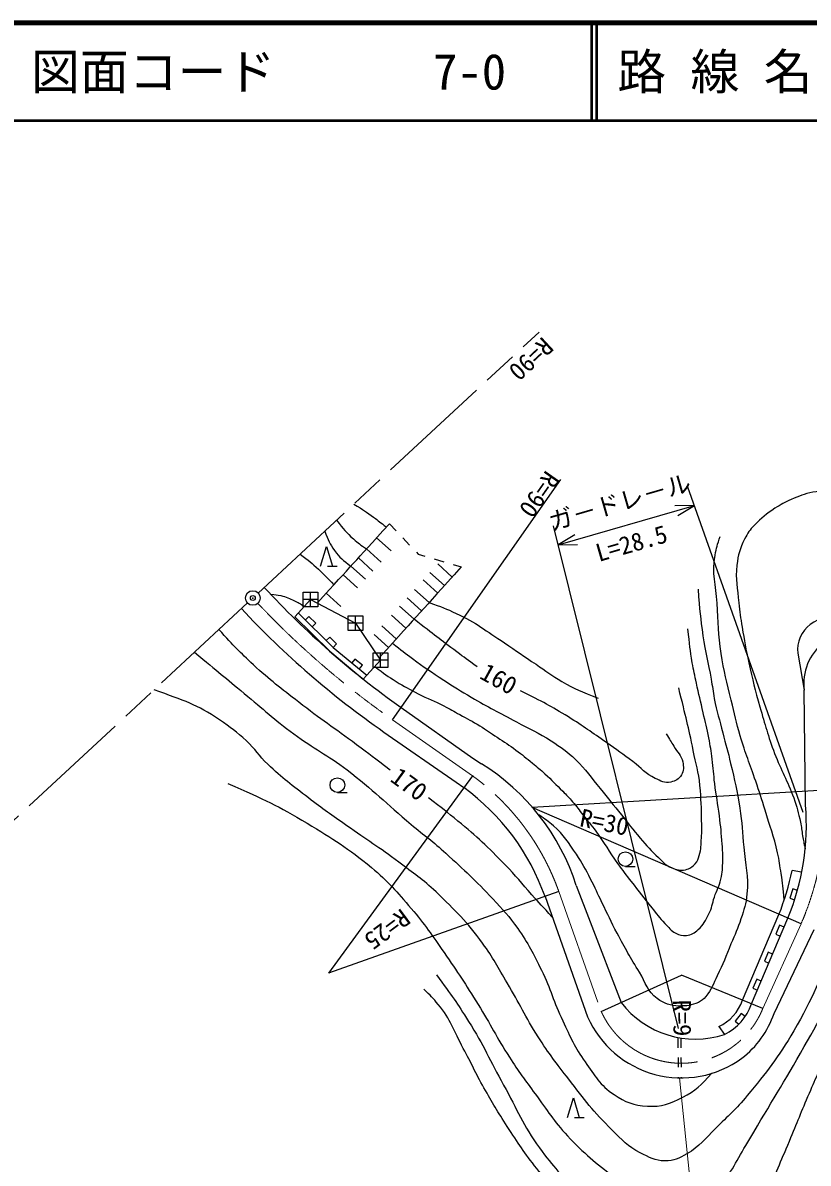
# Model space of a CAD drawing. Units: millimetres, scale not verified. Extents: x 40000 to 680000, y 20000 to 380000.
# Drawn here: x 119535 to 199915, y 263300 to 380000 of the extents above; entities that cross this region are included whole.
import ezdxf
from ezdxf.enums import TextEntityAlignment as Align

# ---------------------------------------------------------------- set-up
doc = ezdxf.new("R2010")
doc.units = ezdxf.units.MM
doc.header["$LTSCALE"] = 1000
doc.header["$PDMODE"] = 32
doc.header["$PDSIZE"] = 500
doc.linetypes.add('CHAIN', pattern=[18.5, 12, -1.5, 3.5, -1.5])
for name, color, linetype, lineweight in [('M-BGD', 7, 'Continuous', 25), ('M-BMK', 2, 'CHAIN', 13), ('M-BMK-ROW', 30, 'Continuous', 25), ('M-BMK-SRVR', 3, 'Continuous', 25), ('M-STR-HTXT', 7, 'Continuous', 13), ('M-STR-STRC', 7, 'Continuous', 25), ('M-TTL', 2, 'Continuous', 140), ('M-TTL-LINE', 7, 'Continuous', 50)]:
    doc.layers.add(name, color=color, linetype=linetype, lineweight=lineweight)
doc.layers.add('M-OTRS', color=6, linetype='Continuous')
doc.layers.add('M-TTL-TXT', color=7, linetype='Continuous')
doc.styles.add('@ＭＳ ゴシック', font='')
doc.styles.add('ＭＳ ゴシック', font='')
doc.styles.get('@ＭＳ ゴシック').set_extended_font_data('@MS Gothic')
doc.styles.get('ＭＳ ゴシック').set_extended_font_data('MS Gothic')

msp = doc.modelspace()

# ---------------------------------------------------------------- linework, layer by layer
at = {"layer": 'M-BGD'}
for p, q in [((157377, 308679), (174592, 333248)), ((157048, 328730), (157738, 328007)), ((155745, 327297), (157225, 325952)), ((158429, 327284), (159120, 326561)), ((150019, 324403), (150619, 326403)), ((150619, 326403), (151219, 324403)), ((154716, 326164), (156196, 324819)), ((159811, 325838), (160003, 325637)), ((160003, 325637), (160694, 325429)), ((153876, 325240), (155356, 323895)), ((161652, 325142), (162610, 324854)), ((163479, 323285), (161995, 324625)), ((163568, 324567), (164409, 324314)), ((150719, 324403), (151719, 324403)), ((152313, 323520), (153793, 322175)), ((153113, 324400), (154593, 323055)), ((162685, 322405), (161200, 323745)), ((161999, 321645), (160515, 322985)), ((150592, 321626), (152072, 320281)), ((160342, 319810), (158858, 321150)), ((161120, 320671), (159635, 322011)), ((159581, 318966), (158096, 320306)), ((147730, 319594), (147379, 319210)), ((148805, 319250), (148454, 318894)), ((149517, 318548), (148805, 319250)), ((158749, 318044), (157264, 319384)), ((149166, 318192), (149517, 318548)), ((157760, 316949), (156275, 318289)), ((150942, 317144), (150591, 316788)), ((151654, 316442), (150942, 317144)), ((151303, 316086), (151654, 316442)), ((156972, 316075), (155487, 317415)), ((198849, 315479), (199506, 311695)), ((153517, 314893), (153197, 314509)), ((154285, 314253), (153517, 314893)), ((153965, 313869), (154285, 314253)), ((154734, 313229), (154376, 312837)), ((199653, 299943), (199506, 311695)), ((158256, 309934), (165608, 304743)), ((156498, 307425), (163887, 302286)), ((165608, 304743), (166466, 304173)), ((165566, 302941), (150826, 282749)), ((163887, 302286), (164682, 301729)), ((151729, 301242), (152729, 301242)), ((201603, 301459), (171654, 299712)), ((199187, 287798), (171654, 299712)), ((181210, 293665), (182210, 293665)), ((199246, 293066), (198265, 293259)), ((174393, 291091), (150826, 282749)), ((172979, 290591), (177336, 278280)), ((176184, 291725), (177613, 287988)), ((198330, 291362), (198045, 290404)), ((198809, 291220), (198330, 291362)), ((198045, 290404), (198524, 290261)), ((193186, 279970), (196919, 288764)), ((194120, 279610), (197842, 288380)), ((177613, 287988), (180760, 279748)), ((196417, 278625), (200532, 287216)), ((196991, 287655), (196600, 286734)), ((197451, 287459), (196991, 287655)), ((196600, 286734), (197061, 286539)), ((195819, 284893), (195428, 283973)), ((196279, 284698), (195819, 284893)), ((195428, 283973), (195889, 283777)), ((178731, 278836), (186939, 282526)), ((195278, 279140), (186939, 282526)), ((194647, 282132), (194256, 281211)), ((195107, 281936), (194647, 282132)), ((194256, 281211), (194716, 281016)), ((193067, 278614), (192429, 277844)), ((192429, 277844), (192814, 277525)), ((193452, 278295), (193067, 278614)), ((190756, 277285), (191355, 276464)), ((186576, 276167), (186585, 275112)), ((186876, 276114), (186885, 275114)), ((186594, 274112), (186603, 273112)), ((186894, 274114), (186903, 273115)), ((186611, 272112), (186612, 272031)), ((186911, 272115), (186912, 272026)), ((175283, 267978), (175883, 269978)), ((175883, 269978), (176483, 267978)), ((175983, 267978), (176983, 267978))]:
    msp.add_line(p, q, dxfattribs=at)
for points in [[(147730, 319594), (148982, 320969), (153573, 318576), (156147, 314781), (154734, 313229)], [(147379, 319210), (150946, 315693), (154376, 312837)], [(147737, 319602), (151303, 316086), (154734, 313229)]]:
    msp.add_lwpolyline(points, dxfattribs=at)
for centre in [(151729, 301992), (181210, 294415)]:
    msp.add_circle(centre, 750, dxfattribs=at)
for centre, radius, start, end in [((209266, 382173), 88433, 222.6768, 234.77303), ((208779, 382597), 91565, 223.08551, 235.18173), ((202097, 315833), 3267, 68.0483, 186.21783), ((204967, 312348), 5500, 72.58738, 186.81967), ((154408, 284742), 22868, 17.78123, 58.17946), ((150826, 282749), 23500, 19.49224, 53.86861), ((174258, 297998), 25470, 337.81449, 4.38129), ((174258, 297998), 24470, 337.83092, 348.83489), ((188387, 285623), 9628, 217.60161, 287.9509), ((188830, 281470), 4607, 294.71343, 340.99721), ((188830, 281470), 5607, 296.75844, 340.62331), ((186939, 282526), 10500, 203.85497, 306.06712), ((187222, 281756), 9713, 307.39499, 341.19866)]:
    msp.add_arc(centre, radius, start, end, dxfattribs=at)
for points, knots in [([(222296, 329453), (222288, 329450), (222281, 329448), (222274, 329446), (220965, 329029), (220199, 328866), (218834, 328712), (218152, 328634), (217762, 328637), (217076, 328673), (215781, 328741), (215044, 328745), (213772, 329001), (212692, 329219), (212107, 329430), (211048, 329736), (209821, 330089), (209140, 330311), (207918, 330682), (207027, 330953), (206536, 331132), (205638, 331378), (204577, 331668), (203988, 331899), (202894, 332015), (201919, 332119), (201347, 332141), (200383, 331957), (199492, 331788), (199014, 331580), (198180, 331223), (197500, 330933), (197139, 330717), (196518, 330315), (195627, 329738), (195161, 329349), (194412, 328596), (193932, 328111), (193708, 327779), (193408, 327166), (192930, 326190), (192743, 325578), (192616, 324500), (192439, 323006), (192681, 322153), (192809, 320655), (192892, 319675), (193000, 319133), (193157, 318162), (193387, 316730), (193516, 315926), (193833, 314510), (194229, 312740), (194473, 311752), (194973, 310009), (195511, 308129), (195787, 307064), (196480, 305236), (197166, 303425), (197767, 302497), (198431, 300677), (198775, 299734), (198904, 299182), (199127, 298203), (199249, 297667), (199245, 297354), (199339, 296812), (199431, 296286), (199467, 296114), (199602, 295470)], [0, 0, 0, 0, 1, 1, 1, 2, 2, 2, 3, 3, 3, 4, 4, 4, 5, 5, 5, 6, 6, 6, 7, 7, 7, 8, 8, 8, 9, 9, 9, 10, 10, 10, 11, 11, 11, 12, 12, 12, 13, 13, 13, 14, 14, 14, 15, 15, 15, 16, 16, 16, 17, 17, 17, 18, 18, 18, 19, 19, 19, 20, 20, 20, 21, 21, 21, 22, 22, 22, 23, 23, 23, 23]), ([(153427, 330750), (154402, 330130), (154679, 329965), (155441, 329404), (155955, 329026), (156127, 328895), (156732, 328404)], [0, 0, 0, 0, 1, 1, 1, 2, 2, 2, 2]), ([(150443, 327979), (150784, 327058), (150925, 326686), (151441, 325984), (151973, 325259), (152305, 325013), (153113, 324400)], [0, 0, 0, 0, 1, 1, 1, 2, 2, 2, 2]), ([(151638, 329089), (152386, 328162), (152612, 327837), (153376, 327178), (153873, 326750), (154072, 326594), (154716, 326164)], [0, 0, 0, 0, 1, 1, 1, 2, 2, 2, 2]), ([(197470, 290254), (197337, 291540), (197306, 291889), (197148, 292929), (197021, 293768), (196959, 294240), (196776, 295068), (196392, 296805), (196020, 297738), (195505, 299440), (195154, 300598), (194925, 301236), (194544, 302385), (193940, 304205), (193493, 305191), (192963, 307035), (192555, 308451), (192367, 309257), (192033, 310693), (191600, 312550), (191292, 313581), (191010, 315467), (190711, 317461), (190736, 318601), (190607, 320613), (190483, 322524), (190019, 323632), (190390, 325511), (190540, 326275), (190599, 326605), (190917, 327433)], [0, 0, 0, 0, 1, 1, 1, 2, 2, 2, 3, 3, 3, 4, 4, 4, 5, 5, 5, 6, 6, 6, 7, 7, 7, 8, 8, 8, 9, 9, 9, 10, 10, 10, 10]), ([(147918, 325633), (148828, 324931), (149098, 324728), (149795, 324081), (150438, 323485), (150650, 323258), (151364, 322476)], [0, 0, 0, 0, 1, 1, 1, 2, 2, 2, 2]), ([(144913, 321517), (145381, 321496), (145544, 321475), (145939, 321390), (146511, 321268), (146810, 321106), (147338, 320852), (147749, 320654), (147895, 320572), (148361, 320288)], [0, 0, 0, 0, 1, 1, 1, 2, 2, 2, 3, 3, 3, 3]), ([(188640, 322057), (188823, 319774), (188870, 319128), (189148, 317267), (189408, 315527), (189681, 314574), (189983, 312840), (190119, 312062), (190158, 311620), (190309, 310844), (190581, 309454), (190836, 308698), (191180, 307325), (191486, 306104), (191698, 305431), (191979, 304204), (192385, 302427), (192662, 301437), (192922, 299632), (193145, 298081), (193195, 297202), (193321, 295641), (193472, 293771), (193829, 292717), (193648, 290851), (193549, 289835), (193345, 289282), (193031, 288311), (192698, 287281), (192430, 286733), (192015, 285734), (191481, 284451), (191205, 283720), (190600, 282469), (190191, 281623), (190050, 281076), (189439, 280364), (189189, 280074), (189030, 279894), (188677, 279747), (187958, 279448), (187495, 279382), (186717, 279384), (185789, 279387), (185233, 279623), (184467, 280146), (183422, 280861), (183323, 281757), (182653, 282832), (181702, 284356), (181211, 285237), (180367, 286823), (179721, 288037), (179412, 288745), (178807, 289980), (178349, 290914), (178130, 291455), (177646, 292375), (177113, 293386), (176829, 293965), (176194, 294915), (175382, 296129), (174943, 296865), (173836, 297818), (173279, 298297), (173050, 298489), (172331, 298944)], [0, 0, 0, 0, 1, 1, 1, 2, 2, 2, 3, 3, 3, 4, 4, 4, 5, 5, 5, 6, 6, 6, 7, 7, 7, 8, 8, 8, 9, 9, 9, 10, 10, 10, 11, 11, 11, 12, 12, 12, 13, 13, 13, 14, 14, 14, 15, 15, 15, 16, 16, 16, 17, 17, 17, 18, 18, 18, 19, 19, 19, 20, 20, 20, 21, 21, 21, 22, 22, 22, 22]), ([(161120, 320671), (162429, 320227), (162830, 320046), (163890, 319562), (165945, 318624), (166929, 317774), (168826, 316546), (170107, 315716), (170794, 315204), (172061, 314352), (173087, 313663), (173624, 313216), (174694, 312597), (176079, 311796), (176654, 311597), (178423, 310897)], [0, 0, 0, 0, 1, 1, 1, 2, 2, 2, 3, 3, 3, 4, 4, 4, 5, 5, 5, 5]), ([(166037, 314089), (165018, 314826), (164758, 315020), (163944, 315624), (162220, 316903), (161683, 317333), (159581, 318966)], [0, 0, 0, 0, 1, 1, 1, 2, 2, 2, 2]), ([(157120, 303520), (155471, 304792), (155043, 305115), (153703, 306124), (151410, 307852), (150038, 308704), (147777, 310473), (145928, 311920), (144859, 312697), (143141, 314296), (141695, 315643), (141212, 316148), (139599, 317907)], [0, 0, 0, 0, 1, 1, 1, 2, 2, 2, 3, 3, 3, 4, 4, 4, 4]), ([(155548, 314123), (156571, 313365), (156866, 313144), (157760, 312589), (158608, 312063), (159106, 311806), (159992, 311346), (161006, 310820), (161622, 310624), (162638, 310102), (163283, 309771), (163632, 309562), (164265, 309209), (165064, 308764), (165527, 308541), (166306, 308061), (167018, 307623), (167398, 307348), (168091, 306882), (168842, 306376), (169275, 306110), (170005, 305574), (170684, 305076), (171044, 304770), (171695, 304235), (172199, 303819), (172491, 303596), (172970, 303151), (173699, 302473), (174094, 302078), (174788, 301365), (175193, 300948), (175430, 300723), (175808, 300281), (176240, 299775), (176449, 299464), (176860, 298941), (177371, 298293), (177684, 297951), (178168, 297283), (179084, 296019), (179502, 295244), (180400, 293967), (180922, 293225), (181251, 292837), (181803, 292117), (182614, 291062), (183069, 290472), (183908, 289439), (184420, 288808), (184675, 288423), (185247, 287844), (185662, 287424), (185835, 287088), (186363, 286824), (186750, 286631), (187019, 286543), (187447, 286601), (187972, 286671), (188265, 286854), (188659, 287207), (189220, 287709), (189397, 288132), (189743, 288801), (190069, 289431), (190084, 289854), (190317, 290523), (190570, 291249), (190817, 291623), (190987, 292373), (191150, 293093), (191148, 293516), (191178, 294254), (191205, 294914), (191159, 295285), (191114, 295944), (191036, 297080), (190966, 297715), (190827, 298846), (190668, 300145), (190509, 300863), (190349, 302162), (190230, 303131), (190223, 303681), (190094, 304649), (189981, 305500), (189905, 305975), (189743, 306818), (189548, 307833), (189398, 308393), (189169, 309401), (188901, 310585), (188720, 311242), (188468, 312430), (188296, 313238), (188197, 313690), (188053, 314503), (187815, 315851), (187783, 316316), (187607, 317978)], [0, 0, 0, 0, 1, 1, 1, 2, 2, 2, 3, 3, 3, 4, 4, 4, 5, 5, 5, 6, 6, 6, 7, 7, 7, 8, 8, 8, 9, 9, 9, 10, 10, 10, 11, 11, 11, 12, 12, 12, 13, 13, 13, 14, 14, 14, 15, 15, 15, 16, 16, 16, 17, 17, 17, 18, 18, 18, 19, 19, 19, 20, 20, 20, 21, 21, 21, 22, 22, 22, 23, 23, 23, 24, 24, 24, 25, 25, 25, 26, 26, 26, 27, 27, 27, 28, 28, 28, 29, 29, 29, 30, 30, 30, 31, 31, 31, 32, 32, 32, 33, 33, 33, 33]), ([(157381, 316522), (158341, 315746), (158610, 315541), (159417, 314939), (160630, 314035), (161347, 313580), (162608, 312744), (163693, 312024), (164314, 311640), (165436, 310979), (167205, 309938), (168250, 309451), (170052, 308468), (171440, 307709), (172277, 307384), (173604, 306522), (174640, 305849), (175231, 305461), (176115, 304599), (177202, 303539), (177660, 302804), (178627, 301635), (179488, 300593), (179949, 299993), (180799, 298942), (181549, 298014), (181930, 297460), (182722, 296566), (183431, 295766), (183804, 295289), (184600, 294575), (185096, 294131), (185319, 293756), (185945, 293528), (186470, 293337), (186819, 293193), (187360, 293331), (187802, 293444), (188039, 293613), (188356, 293942), (188608, 294204), (188654, 294432), (188763, 294779), (188977, 295459), (188926, 295879), (188989, 296589), (189048, 297249), (189023, 297623), (189012, 298286), (188987, 299719), (188966, 300524), (188831, 301951), (188697, 303366), (188434, 304133), (188152, 305526), (187641, 308052), (187418, 308869), (186659, 311952)], [0, 0, 0, 0, 1, 1, 1, 2, 2, 2, 3, 3, 3, 4, 4, 4, 5, 5, 5, 6, 6, 6, 7, 7, 7, 8, 8, 8, 9, 9, 9, 10, 10, 10, 11, 11, 11, 12, 12, 12, 13, 13, 13, 14, 14, 14, 15, 15, 15, 16, 16, 16, 17, 17, 17, 18, 18, 18, 19, 19, 19, 19]), ([(137106, 315592), (139585, 313531), (140210, 313012), (142207, 311368), (144178, 309745), (145212, 308746), (147265, 307229), (149332, 305704), (150684, 305122), (152717, 303551), (155381, 301492), (156711, 300139), (159285, 297968), (160664, 296805), (161506, 296235), (162832, 295012), (164753, 293241), (165860, 292273), (167627, 290349), (168674, 289209), (169314, 288603), (170189, 287327), (171274, 285745), (171772, 284779), (172619, 283058), (173590, 281087), (173837, 279849), (174787, 277869), (175596, 276181), (175991, 275183), (177086, 273665), (178107, 272250), (178589, 271282), (180042, 270315), (181217, 269533), (182048, 269215), (183457, 269133), (184911, 269048), (185766, 269403), (187070, 270052), (188416, 270723), (188921, 271281), (190046, 272496)], [0, 0, 0, 0, 1, 1, 1, 2, 2, 2, 3, 3, 3, 4, 4, 4, 5, 5, 5, 6, 6, 6, 7, 7, 7, 8, 8, 8, 9, 9, 9, 10, 10, 10, 11, 11, 11, 12, 12, 12, 13, 13, 13, 14, 14, 14, 14]), ([(205766, 293239), (204392, 289679), (204000, 288710), (202754, 285855), (201191, 282272), (200401, 280205), (198432, 276829), (196828, 274078), (195694, 272671), (193673, 270210), (192522, 268808), (191741, 268142), (190446, 266873), (189343, 265792), (188832, 265014), (187492, 264247), (186694, 263791), (186168, 263521), (185249, 263536), (184215, 263553), (183658, 263895), (182733, 264356), (181427, 265007), (180879, 265693), (179833, 266709), (177920, 268567), (177031, 269793), (175402, 271905), (174131, 273554), (173398, 274469), (172284, 276227), (170953, 278329), (170382, 279612), (169112, 281752), (168161, 283353), (167690, 284294), (166595, 285800), (164967, 288039), (163822, 289123), (161836, 291052), (160462, 292386), (159532, 292957), (158007, 294115), (155991, 295645), (154762, 296366), (152701, 297835), (151155, 298936), (150254, 299506), (148762, 300679), (147104, 301983), (146124, 302663), (144604, 304126), (143689, 305007), (143351, 305672), (142416, 306533), (141419, 307450), (140798, 307899), (139681, 308666), (137305, 310299), (136122, 310578), (132978, 311757)], [0, 0, 0, 0, 1, 1, 1, 2, 2, 2, 3, 3, 3, 4, 4, 4, 5, 5, 5, 6, 6, 6, 7, 7, 7, 8, 8, 8, 9, 9, 9, 10, 10, 10, 11, 11, 11, 12, 12, 12, 13, 13, 13, 14, 14, 14, 15, 15, 15, 16, 16, 16, 17, 17, 17, 18, 18, 18, 19, 19, 19, 20, 20, 20, 20]), ([(185364, 307251), (185759, 306635), (185862, 306470), (186167, 305960), (186536, 305342), (186939, 305063), (187074, 304356), (187171, 303844), (187197, 303479), (186934, 303030), (186676, 302590), (186348, 302418), (185853, 302297), (185226, 302145), (184838, 302422), (184248, 302681), (183233, 303128), (182876, 303736), (181980, 304391), (180924, 305163), (180334, 305598), (179259, 306344), (177759, 307385), (176939, 308000), (175387, 308961), (173525, 310113), (172834, 310446), (170467, 311647)], [0, 0, 0, 0, 1, 1, 1, 2, 2, 2, 3, 3, 3, 4, 4, 4, 5, 5, 5, 6, 6, 6, 7, 7, 7, 8, 8, 8, 9, 9, 9, 9]), ([(140530, 302170), (144400, 300429), (145602, 299917), (148640, 298087), (151308, 296479), (152815, 295558), (155206, 293562), (156961, 292097), (157800, 291104), (159289, 289369), (160724, 287698), (161393, 286650), (162655, 284845), (164072, 282816), (164819, 281646), (166131, 279548), (167432, 277467), (168001, 276204), (169331, 274141), (170303, 272633), (170916, 271834), (171979, 270389), (173236, 268681), (173850, 267642), (175290, 266085), (176990, 264247), (178138, 263406), (180090, 261837), (181471, 260727), (182244, 260096), (183731, 259133), (184551, 258603), (184927, 258060), (185883, 257864), (186538, 257730), (186943, 257766), (187594, 257919), (188222, 258068), (188586, 258225), (189083, 258637), (189955, 259358), (190324, 259908), (190959, 260844), (192230, 262715), (192783, 263865), (193939, 265809), (196127, 269488), (197400, 271521), (199511, 275244), (201348, 278482), (202503, 280239), (204036, 283631), (205250, 286319), (205580, 287976), (206850, 290638), (207391, 291774), (207572, 292169), (208294, 293518)], [0, 0, 0, 0, 1, 1, 1, 2, 2, 2, 3, 3, 3, 4, 4, 4, 5, 5, 5, 6, 6, 6, 7, 7, 7, 8, 8, 8, 9, 9, 9, 10, 10, 10, 11, 11, 11, 12, 12, 12, 13, 13, 13, 14, 14, 14, 15, 15, 15, 16, 16, 16, 17, 17, 17, 18, 18, 18, 19, 19, 19, 19]), ([(173723, 288489), (172705, 289593), (172447, 289876), (171636, 290772), (170559, 291963), (170022, 292692), (168900, 293842), (167106, 295681), (166057, 296678), (164074, 298311), (162913, 299266), (162510, 299592), (161039, 300676)], [0, 0, 0, 0, 1, 1, 1, 2, 2, 2, 3, 3, 3, 4, 4, 4, 4]), ([(210667, 294121), (209132, 290236), (208734, 289153), (207291, 286059), (206265, 283857), (205580, 282677), (204532, 280486), (203451, 278223), (202914, 276924), (201884, 274637), (201147, 273001), (200720, 272091), (200008, 270444), (199184, 268537), (198774, 267447), (197967, 265534), (196991, 263221), (196672, 262492), (195428, 259630)], [0, 0, 0, 0, 1, 1, 1, 2, 2, 2, 3, 3, 3, 4, 4, 4, 5, 5, 5, 6, 6, 6, 6]), ([(161861, 282580), (163495, 280379), (163954, 279723), (165166, 277806), (166719, 275351), (167327, 273823), (168746, 271288), (170159, 268766), (170705, 267191), (172418, 264862), (173894, 262858), (174567, 262145), (176641, 260089)], [0, 0, 0, 0, 1, 1, 1, 2, 2, 2, 3, 3, 3, 4, 4, 4, 4]), ([(175448, 259171), (173831, 260779), (173344, 261275), (172143, 262751), (170843, 264348), (170237, 265340), (169113, 267066), (168130, 268575), (167611, 269443), (166727, 271013), (165853, 272564), (165463, 273487), (164615, 275052), (163651, 276831), (163348, 278002), (162045, 279550), (161506, 280191), (161294, 280454), (160576, 281111)], [0, 0, 0, 0, 1, 1, 1, 2, 2, 2, 3, 3, 3, 4, 4, 4, 5, 5, 5, 6, 6, 6, 6])]:
    msp.add_open_spline(points, degree=3, knots=knots, dxfattribs=at)
for points in [[(149669, 320611), (153358, 324671), (153358, 324671), (157048, 328730)], [(164409, 324314), (160204, 319656), (160204, 319656), (156000, 314999)]]:
    msp.add_open_spline(points, degree=3, dxfattribs=at)
at = {"layer": 'M-BMK'}
for p, q in [((143628, 321649), (172387, 348359)), ((142529, 320628), (113769, 293917)), ((157377, 308679), (165566, 302941)), ((174393, 291091), (178731, 278836)), ((195278, 279140), (199187, 287798))]:
    msp.add_line(p, q, dxfattribs=at)
for centre, radius, start, end in [((209023, 382386), 90000, 223.36225, 234.98086), ((150826, 282749), 25000, 19.49224, 53.86861), ((171654, 299712), 30000, 336.60076, 359.04103), ((186939, 282526), 9000, 204.20471, 337.89582)]:
    msp.add_arc(centre, radius, start, end, dxfattribs=at)
at = {"layer": 'M-BMK-ROW'}
for p, q in [((148232, 320219), (148232, 321719)), ((148232, 321719), (149732, 321719)), ((149732, 320969), (148232, 320969)), ((148982, 320219), (148982, 321719)), ((148982, 320969), (153573, 318576)), ((149732, 321719), (149732, 320219)), ((149732, 320219), (148232, 320219)), ((152823, 317826), (152823, 319326)), ((152823, 319326), (154323, 319326)), ((153573, 317826), (153573, 319326)), ((154323, 319326), (154323, 317826)), ((154323, 318576), (152823, 318576)), ((154323, 317826), (152823, 317826)), ((153573, 318576), (156147, 314781)), ((155397, 314031), (155397, 315531)), ((155397, 315531), (156897, 315531)), ((156147, 314031), (156147, 315531)), ((156897, 315531), (156897, 314031)), ((156897, 314781), (155397, 314781)), ((156897, 314031), (155397, 314031))]:
    msp.add_line(p, q, dxfattribs=at)
at = {"layer": 'M-BMK-SRVR'}
msp.add_circle((143078, 321138), 750, dxfattribs=at)
msp.add_point((143078, 321138), dxfattribs=at)
msp.add_point((143078, 321138), dxfattribs=at)
at = {"layer": 'M-OTRS'}
msp.add_point((143078, 321138), dxfattribs=at)
at = {"layer": 'M-STR-HTXT'}
msp.add_line((189000, 250000), (186757, 272028), dxfattribs=at)
at = {"layer": 'M-STR-STRC'}
for p, q in [((199393, 299195), (187608, 332485)), ((174321, 326567), (188275, 330600)), ((188275, 330600), (186275, 330561)), ((186563, 329566), (188275, 330600)), ((186635, 277085), (173838, 328508)), ((176033, 327601), (174321, 326567)), ((174321, 326567), (176321, 326606))]:
    msp.add_line(p, q, dxfattribs=at)
at = {"layer": 'M-TTL'}
msp.add_line((680000, 380000), (40000, 380000), dxfattribs=at)
at = {"layer": 'M-TTL-LINE'}
for p, q in [((177750, 380000), (177750, 370000)), ((178250, 380000), (178250, 370000)), ((40000, 370000), (680000, 370000))]:
    msp.add_line(p, q, dxfattribs=at)

# ---------------------------------------------------------------- texts
at = {"layer": 'M-BGD', "style": 'ＭＳ ゴシック'}
msp.add_text('R=90', height=1833, rotation=222.885, dxfattribs=at).set_placement((172387, 348359), align=Align.BOTTOM_LEFT)
msp.add_text('R=90', height=1833, rotation=234.981, dxfattribs=at).set_placement((174592, 333248), align=Align.TOP_LEFT)
for s, rotation, p in [('160', 331.137, (168252, 312868)), ('170', 324.035, (159079, 302098))]:
    msp.add_text(s, height=1833, rotation=rotation, dxfattribs=at).set_placement(p, align=Align.MIDDLE_CENTER)
for s, rotation, p in [('\u3000\u3000R=30', 348.565, (171719, 299684)), ('\u3000R=9', 271.05, (186939, 282526))]:
    msp.add_text(s, height=1833, rotation=rotation, dxfattribs=at).set_placement(p, align=Align.MIDDLE_LEFT)
msp.add_text('R=25\u3000\u3000', height=1833, rotation=216.681, dxfattribs=at).set_placement((150826, 282749), align=Align.MIDDLE_RIGHT)
at = {"layer": 'M-STR-STRC', "style": 'ＭＳ ゴシック'}
msp.add_text('ガ－ドレ－ル', height=1833, rotation=16.119, dxfattribs=at).set_placement((181020, 329544), align=Align.BOTTOM_CENTER)
at = {"layer": 'M-STR-STRC', "style": '@ＭＳ ゴシック'}
msp.add_text('L=28.5', height=1833, rotation=16.119, dxfattribs=at).set_placement((181576, 327623), align=Align.TOP_CENTER)
at = {"layer": 'M-TTL-TXT', "style": 'ＭＳ ゴシック'}
for s, p in [('図面コード', (120380, 375000)), ('路 線 名', (180380, 375000)), ('7-0', (161521, 375000))]:
    msp.add_text(s, height=3666, dxfattribs=at).set_placement(p, align=Align.MIDDLE_LEFT)

doc.saveas('drawing.dxf')
